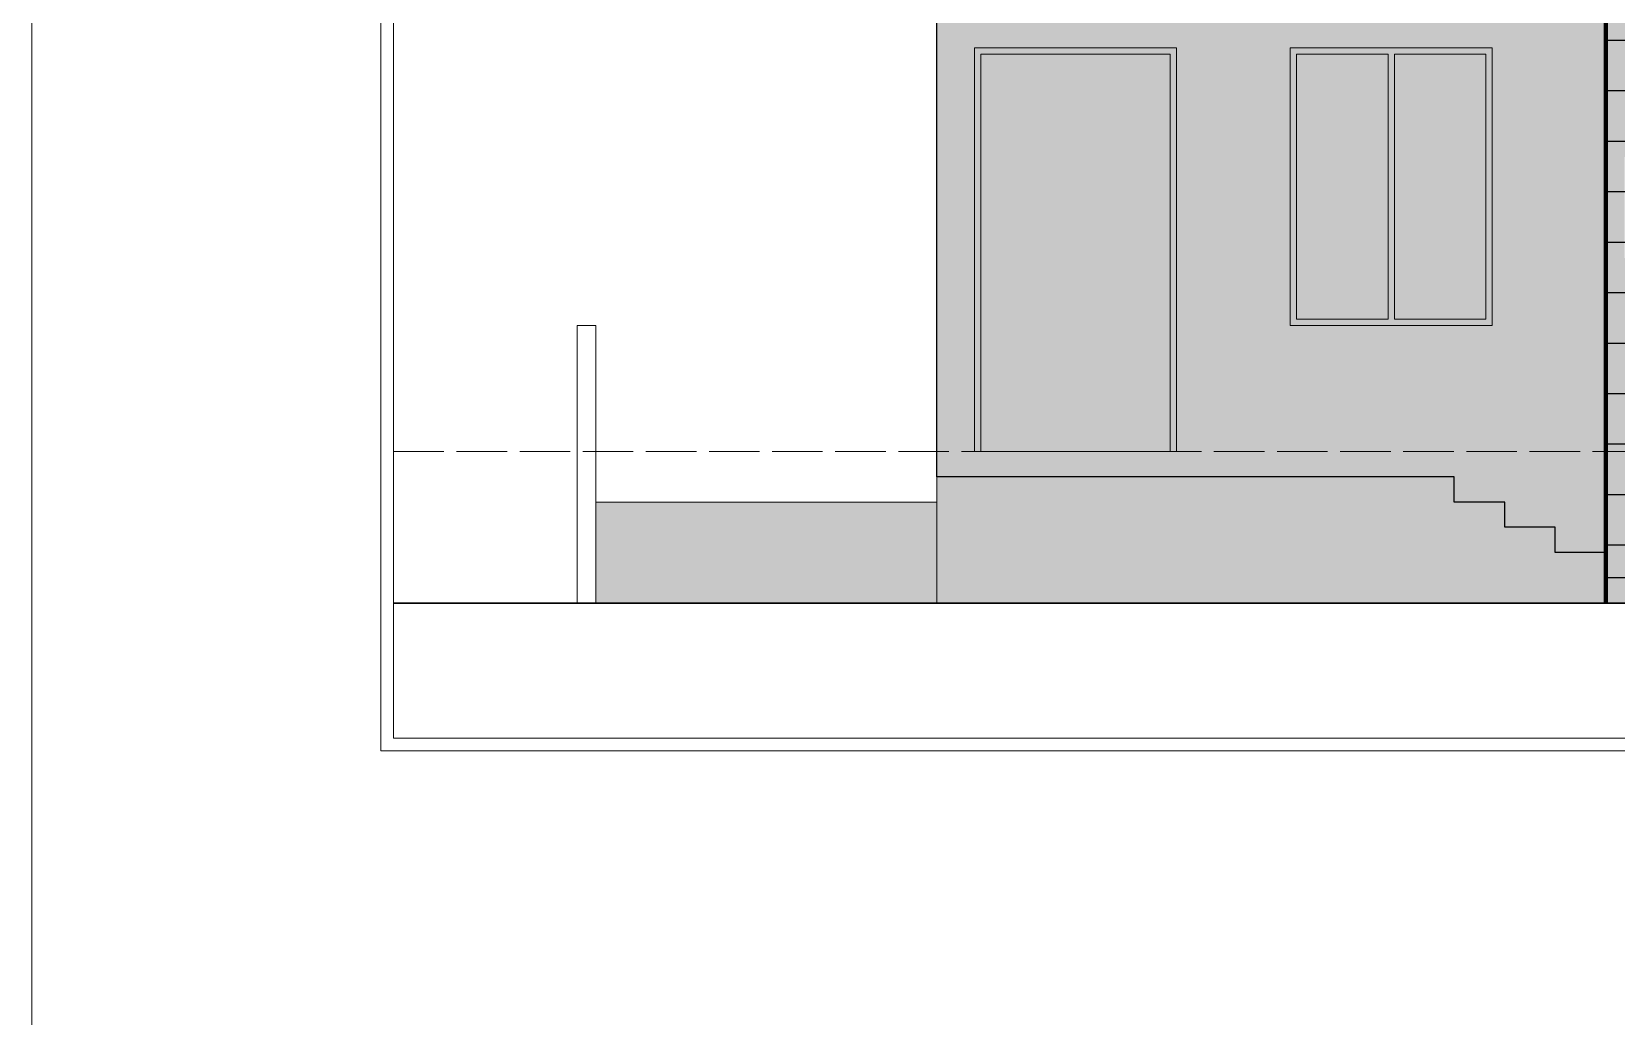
# Model space of a CAD drawing. Header units: millimetres. Extents: x 56222 to 3066687, y -650199 to -121287.
# Drawn here: x 151738.1 to 152114.7, y -175580.1 to -175346 of the extents above; entities that cross this region are included whole.
import ezdxf

# ---------------------------------------------------------------- set-up
doc = ezdxf.new("R2010")
doc.units = ezdxf.units.MM
doc.header["$MEASUREMENT"] = 0
doc.linetypes.add('ACAD_ISO02W100', pattern=[15, 12, -3])
for name, color, linetype, lineweight in [('@~LEVEL GRID LINE', 43, 'ACAD_ISO02W100', 9), ('ELEVATION', 250, 'Continuous', 9), ('ELEVATION ( HATCH )', 251, 'Continuous', 9), ('ELEVATION ( WALL COLOUR ) X_', 7, 'Continuous', 9), ('SECTION', 7, 'Continuous', 9), ('SECTION ( D~W~RaiL )', 250, 'Continuous', 18), ('SECTION ( PLine )', 251, 'Continuous', 30), ('X_SHEET', 7, 'Continuous', 9)]:
    doc.layers.add(name, color=color, linetype=linetype, lineweight=lineweight)
doc.layers.add('ELEVATION ( GLASS COLOUR ) X_', color=7, linetype='Continuous')
doc.layers.add('ELEVATION )~BOUNDRY ~( WALL COLOUR ) _', color=7, linetype='Continuous')

msp = doc.modelspace()

# ---------------------------------------------------------------- hatches: boundary and pattern name
at = {"layer": 'ELEVATION'}
h = msp.add_hatch(color=256, dxfattribs=at)
h.set_gradient(color1=(255, 153, 51), color2=(242, 85, 64), tint=0.74)
h.paths.add_polyline_path([(151953.2441, -175451.8348), (151953.2441, -175330.8348), (152112.2441, -175330.8348), (152112.2441, -175469.8348), (152100.2441, -175469.8348), (152100.2441, -175463.8348), (152088.2441, -175463.8348), (152088.2441, -175457.8348), (152076.2441, -175457.8348), (152076.2441, -175451.8348)])
h.paths.add_polyline_path([(151962.2441, -175445.8348), (151962.2441, -175349.8348), (152010.2441, -175349.8348), (152010.2441, -175445.8348)], flags=16)
h.paths.add_polyline_path([(152085.2441, -175415.8348), (152037.2441, -175415.8348), (152037.2441, -175349.8348), (152085.2441, -175349.8348)], flags=16)
at = {"layer": 'ELEVATION ( GLASS COLOUR ) X_'}
h = msp.add_hatch(color=256, dxfattribs=at)
h.set_gradient(color1=(196, 215, 217), color2=(243, 247, 247), one_color=1, tint=0.96, name='CYLINDER')
h.paths.add_polyline_path([(151962.2441, -175445.8348), (151962.2441, -175349.8348), (152010.2441, -175349.8348), (152010.2441, -175445.8348)])
h = msp.add_hatch(color=256, dxfattribs=at)
h.set_gradient(color1=(196, 215, 217), color2=(243, 247, 247), one_color=1, tint=0.96, name='CYLINDER')
h.paths.add_polyline_path([(152085.2441, -175415.8348), (152037.2441, -175415.8348), (152037.2441, -175349.8348), (152085.2441, -175349.8348)])
at = {"layer": 'ELEVATION ( HATCH )', "lineweight": -3}
h = msp.add_hatch(dxfattribs=at)
h.set_pattern_fill('_USER', color=256, scale=12, style=0, pattern_type=0)
h.set_pattern_definition([(0, (4433.325, -1900.031), (0, 12), [])])
h.paths.add_polyline_path([(152263.7441, -175475.8348), (152112.2441, -175475.8348), (152112.2441, -175007.8348), (152263.7441, -175007.8348)])
h.paths.add_polyline_path([(152212.7441, -175287.8348), (152254.7441, -175287.8348), (152254.7441, -175371.8348), (152212.7441, -175371.8348)], flags=16)
h.paths.add_polyline_path([(152212.7441, -175085.8348), (152254.7441, -175085.8348), (152254.7441, -175109.8348), (152212.7441, -175109.8348)], flags=16)
h.paths.add_polyline_path([(152116.7441, -175375.8348), (152158.7441, -175375.8348), (152158.7441, -175399.8348), (152116.7441, -175399.8348)], flags=16)
h.paths.add_polyline_path([(152158.7441, -175327.8348), (152116.7441, -175327.8348), (152116.7441, -175243.8348), (152158.7441, -175243.8348)], flags=16)
h.paths.add_polyline_path([(152158.7441, -175195.8348), (152116.7441, -175195.8348), (152116.7441, -175067.8348), (152158.7441, -175067.8348)], flags=16)
at = {"layer": 'ELEVATION ( HATCH )'}
h = msp.add_hatch(dxfattribs=at)
h.set_pattern_fill('ANSI36', color=256, scale=18, style=0)
h.set_pattern_definition([(45, (151872.2441, -175481.8348), (1.193243, 4.375223), [5.625, -1.125, 0, -1.125])])
h.paths.add_polyline_path([(151872.2441, -175457.8348), (151872.2441, -175481.8348), (152344.7441, -175481.8348), (152344.7441, -175475.8348), (152112.2441, -175475.8348), (152112.2441, -175469.8348), (152100.2441, -175469.8348), (152100.2441, -175463.8348), (152088.2441, -175463.8348), (152088.2441, -175457.8348), (152076.2441, -175457.8348), (152076.2441, -175451.8348), (151953.2441, -175451.8348), (151953.2441, -175457.8348)])
at = {"layer": 'ELEVATION ( WALL COLOUR ) X_'}
h = msp.add_hatch(color=256, dxfattribs=at)
h.set_gradient(color1=(228, 222, 202), color2=(243, 240, 231), one_color=1, tint=0.93, name='CYLINDER')
h.paths.add_polyline_path([(152263.7441, -175475.8348), (152112.2441, -175475.8348), (152112.2441, -175007.8348), (152263.7441, -175007.8348)])
h.paths.add_polyline_path([(152212.7441, -175287.8348), (152254.7441, -175287.8348), (152254.7441, -175371.8348), (152212.7441, -175371.8348)], flags=16)
h.paths.add_polyline_path([(152212.7441, -175085.8348), (152254.7441, -175085.8348), (152254.7441, -175109.8348), (152212.7441, -175109.8348)], flags=16)
h.paths.add_polyline_path([(152116.7441, -175375.8348), (152158.7441, -175375.8348), (152158.7441, -175399.8348), (152116.7441, -175399.8348)], flags=16)
h.paths.add_polyline_path([(152158.7441, -175327.8348), (152116.7441, -175327.8348), (152116.7441, -175243.8348), (152158.7441, -175243.8348)], flags=16)
h.paths.add_polyline_path([(152158.7441, -175195.8348), (152116.7441, -175195.8348), (152116.7441, -175067.8348), (152158.7441, -175067.8348)], flags=16)

# ---------------------------------------------------------------- linework, layer by layer
at = {"layer": '@~LEVEL GRID LINE'}
msp.add_line((151824.1204, -175445.8348), (152488.2956, -175445.8348), dxfattribs=at)
at = {"layer": 'ELEVATION'}
for p, q in [((151953.2441, -175481.8348), (151953.2441, -175330.8348)), ((151867.7441, -175481.8348), (151867.7441, -175415.8348)), ((151867.7441, -175415.8348), (151872.2441, -175415.8348)), ((151872.2441, -175481.8348), (151872.2441, -175415.8348))]:
    msp.add_line(p, q, dxfattribs=at)
at = {"layer": 'ELEVATION', "const_width": 1}
msp.add_lwpolyline([(152112.2441, -175330.8348), (152112.2441, -175481.8348)], dxfattribs=at)
at = {"layer": 'ELEVATION'}
msp.add_lwpolyline([(151867.7441, -175481.8348), (151872.2441, -175481.8348), (151872.2441, -175415.8348), (151867.7441, -175415.8348)], close=True, dxfattribs=at)
msp.add_lwpolyline([(152344.7441, -175475.8348), (152112.2441, -175475.8348), (152112.2441, -175469.8348), (152100.2441, -175469.8348), (152100.2441, -175463.8348), (152088.2441, -175463.8348), (152088.2441, -175457.8348), (152076.2441, -175457.8348), (152076.2441, -175451.8348), (151953.2441, -175451.8348), (151953.2441, -175457.8348), (151872.2441, -175457.8348)], dxfattribs=at)
at = {"layer": 'ELEVATION ( HATCH )'}
msp.add_lwpolyline([(151872.2441, -175457.8348), (151872.2441, -175481.8348), (152344.7441, -175481.8348), (152344.7441, -175475.8348), (152112.2441, -175475.8348), (152112.2441, -175469.8348), (152100.2441, -175469.8348), (152100.2441, -175463.8348), (152088.2441, -175463.8348), (152088.2441, -175457.8348), (152076.2441, -175457.8348), (152076.2441, -175451.8348), (151953.2441, -175451.8348), (151953.2441, -175457.8348), (151872.2441, -175457.8348)], dxfattribs=at)
at = {"layer": 'ELEVATION )~BOUNDRY ~( WALL COLOUR ) _'}
for points in [[(152263.7441, -175475.8348), (152112.2441, -175475.8348), (152112.2441, -175007.8348), (152263.7441, -175007.8348)], [(151953.2441, -175451.8348), (151953.2441, -175330.8348), (152112.2441, -175330.8348), (152112.2441, -175469.8348), (152100.2441, -175469.8348), (152100.2441, -175463.8348), (152088.2441, -175463.8348), (152088.2441, -175457.8348), (152076.2441, -175457.8348), (152076.2441, -175451.8348)]]:
    msp.add_lwpolyline(points, close=True, dxfattribs=at)
at = {"layer": 'SECTION'}
msp.add_line((151824.1204, -175481.8348), (152488.2956, -175481.8348), dxfattribs=at)
msp.add_lwpolyline([(151738.1305, -174807.8014), (154870.4708, -174807.8014), (154870.4708, -176352.3903), (151738.1305, -176352.3903)], close=True, dxfattribs=at)
at = {"layer": 'SECTION ( D~W~RaiL )'}
for points in [[(151962.2441, -175445.8348), (151962.2441, -175349.8348), (152010.2441, -175349.8348), (152010.2441, -175445.8348), (151962.2441, -175445.8348)], [(151963.7441, -175445.8348), (151963.7441, -175351.3348), (152008.7441, -175351.3348), (152008.7441, -175445.8348)]]:
    msp.add_lwpolyline(points, dxfattribs=at)
for points in [[(152085.2441, -175415.8348), (152037.2441, -175415.8348), (152037.2441, -175349.8348), (152085.2441, -175349.8348)], [(152060.4941, -175351.3348), (152038.7441, -175351.3348), (152038.7441, -175414.3348), (152060.4941, -175414.3348)], [(152061.9941, -175351.3348), (152083.7441, -175351.3348), (152083.7441, -175414.3348), (152061.9941, -175414.3348)]]:
    msp.add_lwpolyline(points, close=True, dxfattribs=at)
at = {"layer": 'SECTION ( PLine )'}
msp.add_lwpolyline([(151824.1204, -175481.8348), (152488.2955, -175481.8348)], dxfattribs=at)
at = {"layer": 'X_SHEET'}
for points in [[(152588.2688, -175516.9921), (151821.1204, -175516.9921), (151821.1204, -174982.0593), (152588.2688, -174982.0593)], [(151824.1204, -175513.9921), (152488.2956, -175513.9921), (152488.2956, -174985.0593), (151824.1204, -174985.0593)]]:
    msp.add_lwpolyline(points, close=True, dxfattribs=at)

doc.saveas('drawing.dxf')
